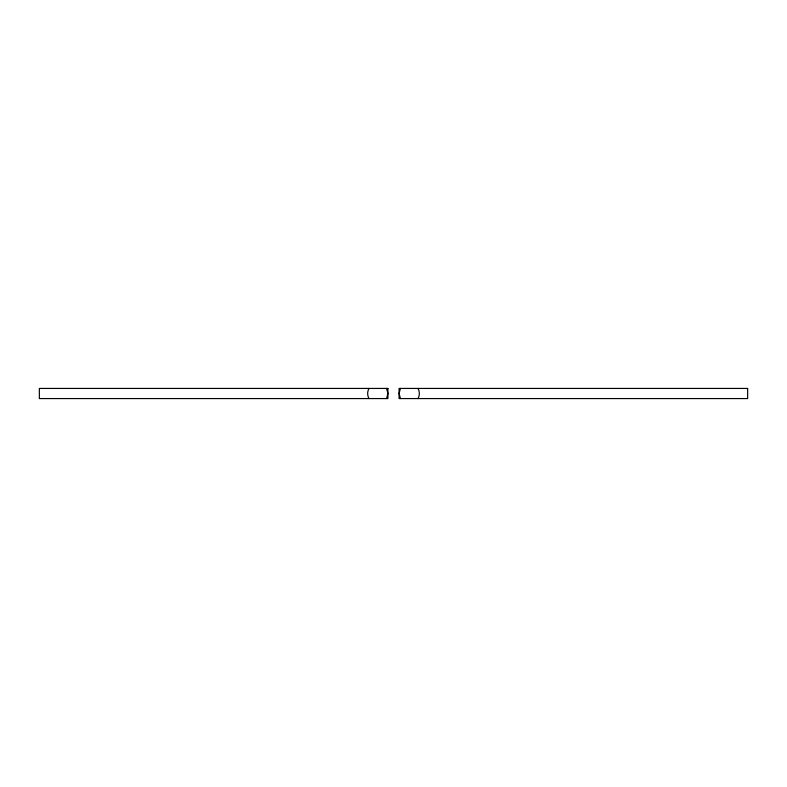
<?xml version="1.0" encoding="UTF-8"?>
<svg xmlns="http://www.w3.org/2000/svg" width="787" height="787" viewBox="0 0 787 787"><rect width="100%" height="100%" fill="white"/><g stroke="black" fill="none" stroke-linecap="round" stroke-linejoin="round"><path stroke-width="1.18" d="M386.565 398.566L387.922 393.5L386.565 388.434M400.435 388.434L399.078 393.5L400.435 398.566M417.995 388.434A10.142 10.142 0 0 1 417.995 398.566M369.005 398.566A10.142 10.142 0 0 1 369.005 388.434M387.922 388.434L39.35 388.434L39.35 398.566L387.922 398.566L387.922 388.434M747.65 388.434L399.078 388.434L399.078 398.566L747.65 398.566L747.65 388.434"/></g></svg>
